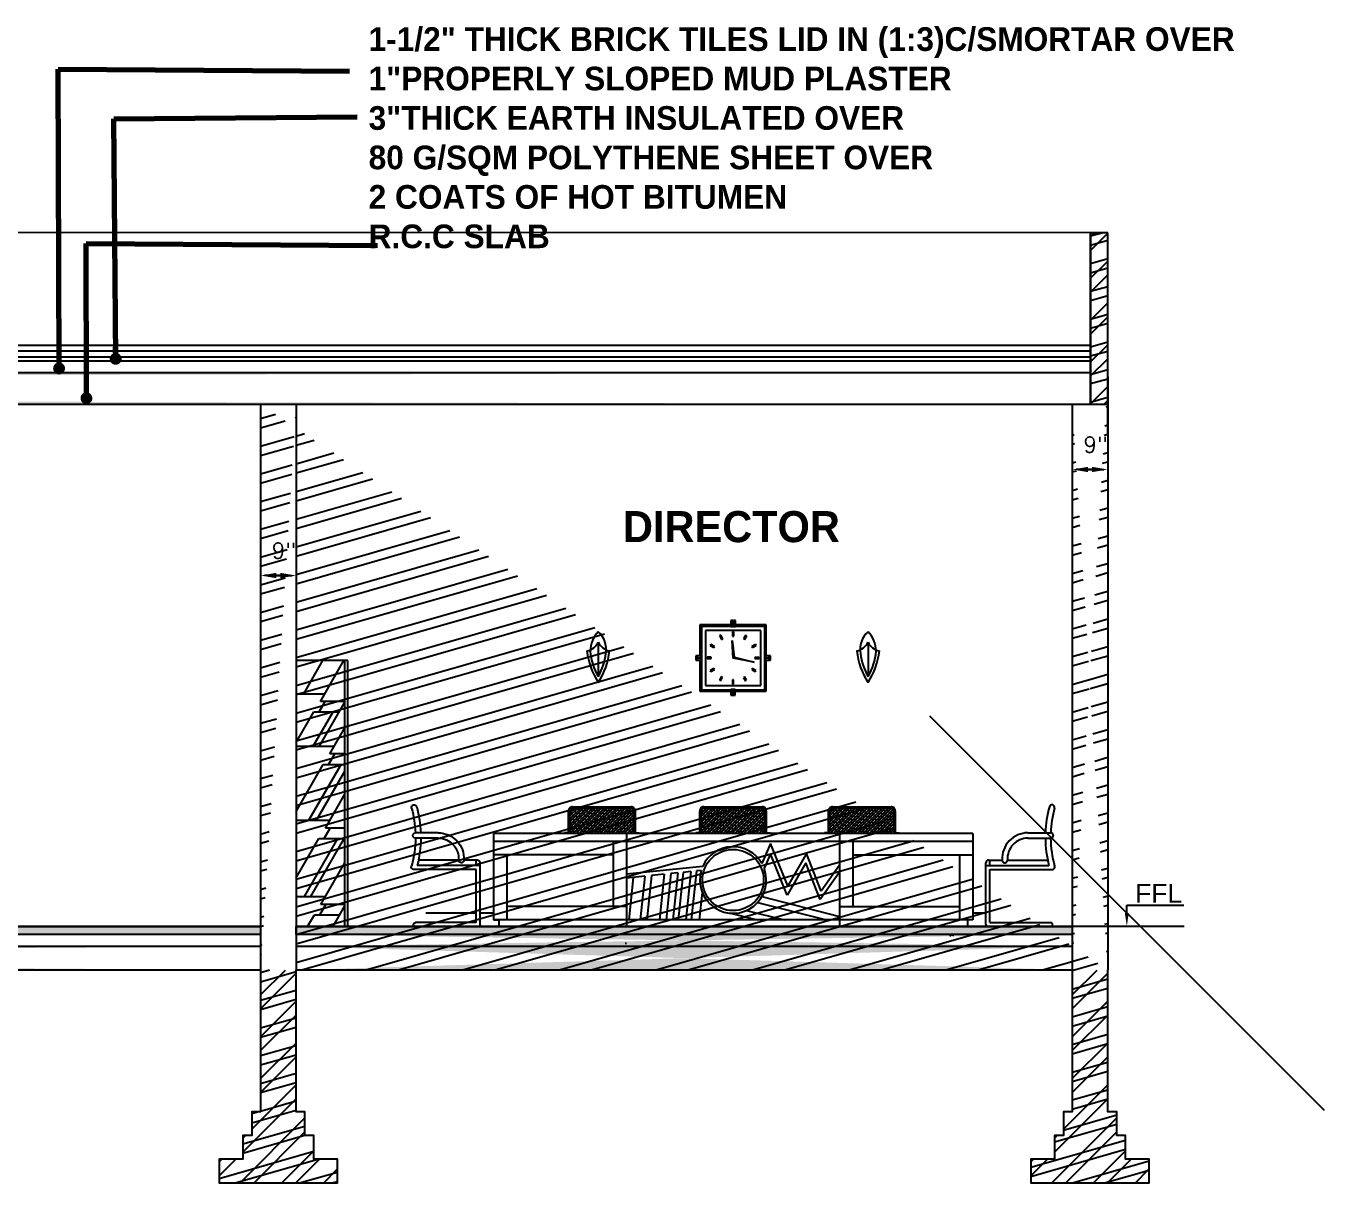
# Model space of a CAD drawing. Header units: inches. Extents: x 478327 to 492265, y -26791 to -22136.
# Drawn here: x 491935.8 to 492264.9, y -24386.9 to -24093.6 of the extents above; entities that cross this region are included whole.
import ezdxf

# ---------------------------------------------------------------- set-up
doc = ezdxf.new("R2010")
doc.units = ezdxf.units.IN
doc.header["$MEASUREMENT"] = 0
doc.header["$PDMODE"] = 34
doc.linetypes.add('HIDDEN2', pattern=[0.1875, 0.125, -0.0625])
for name, color, linetype in [('_columns', 2, 'Continuous'), ('C-DIM', 1, 'Continuous'), ('FITS', 3, 'Continuous'), ('Grass', 90, 'Continuous'), ('HOLE', 2, 'HIDDEN2'), ('I-COLS-PATT', 253, 'Continuous'), ('I-FURN', 1, 'Continuous'), ('I-WALL-FULL', 5, 'Continuous'), ('I-WALL-IN', 3, 'Continuous'), ('家具', 4, 'Continuous')]:
    doc.layers.add(name, color=color, linetype=linetype)
doc.layers.add('I-ANNO-TEXT', color=7, linetype='Continuous', lineweight=18)
doc.styles.add('ARIAL', font='arial.ttf', dxfattribs={"height": 25})
doc.styles.add('ARIAL-N', font='ARIALN.TTF')
doc.styles.add('MICRO', font='')
doc.styles.add('ROMANS', font='romans')
doc.styles.get("Standard").update_dxf_attribs({"font": ''})
doc.styles.get('MICRO').set_extended_font_data('MicrogrammaSSi', bold=True)
doc.styles.get('Standard').set_extended_font_data('MicrogrammaSSi', bold=True)
doc.dimstyles.new('DIM 1-100', dxfattribs={"dimtxt": 200, "dimasz": 100, "dimexe": 0.1, "dimexo": 0.4, "dimgap": 100, "dimtad": 0, "dimdec": 0, "dimzin": 0, "dimdsep": 46, "dimtxsty": 'ROMANS', "dimblk": 'TICK', "dimcen": 0.09, "dimse1": 1, "dimse2": 1, "dimclrd": 2, "dimclre": 2, "dimclrt": 1, "dimazin": 0, "dimtfac": 1, "dimtdec": 0, "dimtofl": 0, "dimtmove": 0, "dimatfit": 3, "dimldrblk": 'OBLIQUE', "dimfxl": 0.1, "dimtolj": 1, "dimtzin": 0, "dimarcsym": 0})
doc.dimstyles.get("Standard").update_dxf_attribs({"dimtxt": 0.18, "dimasz": 0.18, "dimexe": 0.18, "dimexo": 0.0625, "dimgap": 0.09, "dimtad": 0, "dimtih": 1, "dimtoh": 1, "dimdec": 4, "dimzin": 0, "dimdsep": 46, "dimtxsty": 'Standard', "dimcen": 0.09, "dimadec": 0, "dimazin": 0, "dimtfac": 1, "dimtdec": 4, "dimtofl": 0, "dimtmove": 0, "dimatfit": 3, "dimfxl": 1, "dimtolj": 1, "dimtzin": 0, "dimarcsym": 0})
pattern_1 = [(155, (4425.09, 100.71), (-11.127375, 63.106481), [6.675, -73.425]), (100, (4425.09, 100.71), (-61.4678785, -29.254758), [5.34, -58.74]), (205.451444, (4424.165, 105.97), (-72.595253, 33.851723), [5.672877, -62.401648]), (151.1842, (4407.9, 96.1), (-10.35453, 95.56068), [10.0125, -110.1375]), (201.635635, (4407.04, 104.065), (-105.272282, 57.911736), [8.50932, -93.602525]), (96.184164, (4407.9, 96.1), (-105.272282, 57.911736), [8.01, -88.11]), (126, (4409.894, 105.85), (20.8624074, 60.5888303), [6.675, -73.425]), (71, (4409.894, 105.85), (-67.944006, 4.213431), [5.34, -58.74]), (176.451445, (4411.63, 110.9), (-47.0815984, 64.802261), [5.672877, -62.401648]), (142.5, (4425.092, 100.708), (-28.8981196, -6.6228238), [0, -58.028, 0, -59.63, 0, -58.9625]), (112.5, (4425.092, 100.708), (-39.966328, 13.5301714), [0, -33.998, 0, -56.693, 0, -22.4725]), (72.5, (4430.23, 81.537), (-10.3575601, 46.4108752), [0, -22.25, 0, -69.42, 0, -92.115]), (62.5, (4432.533, 72.94), (-22.039397, 47.82909), [0, -28.925, 0, -46.102, 0, -65.415])]
pattern_2 = [(105, (4425.0924, 100.7082), (-2.725057339, 1.573312588), [2.225, -2.225]), (105, (4424.2864, 100.4923), (-2.725057339, 1.573312588), [2.225, -2.225]), (105, (4423.4805, 100.2763), (-2.725057339, 1.573312588), [2.225, -2.225]), (195, (4423.1399, 100.473), (-1.573312588, -2.725057339), [2.225, -2.225]), (195, (4422.924, 101.279), (-1.573312588, -2.725057339), [2.225, -2.225]), (195, (4422.708, 102.0849), (-1.573312588, -2.725057339), [2.225, -2.225])]

# ---------------------------------------------------------------- blocks, each defined once
blk = doc.blocks.new('meting room chir')
for p, q in [((15636.57, 7081.2), (15653.72, 7081.2)), ((15636.57, 7077.2), (15653.67, 7077.2)), ((15607.08, 7060.76), (15617.25, 7060.76)), ((15607.08, 7060.76), (15617.25, 7060.76)), ((15608.08, 7056.76), (15608.08, 7060.76)), ((15621.26, 7060.76), (15642.89, 7060.76)), ((15621.26, 7060.76), (15651.41, 7060.76)), ((15605.08, 7012.26), (15605.08, 7058.76)), ((15605.08, 7056.76), (15652.32, 7056.76)), ((15608.08, 7013.76), (15608.08, 7053.76)), ((15608.08, 7053.76), (15655.08, 7053.76)), ((15608.08, 7013.76), (15653.58, 7013.76)), ((15606.58, 7010.76), (15653.58, 7010.76))]:
    blk.add_line(p, q)
for centre, radius, start, end in [((15735.78, 7078.01), 86.12, 164.68334, 177.87774), ((15654.65, 7100.24), 2, 344.68334, 164.68334), ((15735.78, 7078.01), 82.12, 164.68334, 177.77482), ((15636.57, 7061.85), 19.35, 90, 183.22175), ((15653.67, 7079.2), 2, 269.86789, 90), ((15636.57, 7061.85), 15.35, 90, 184.06323), ((15735.78, 7078.01), 86.12, 180.53932, 194.28449), ((15735.78, 7078.01), 82.12, 180.56558, 195.31666), ((15607.08, 7058.76), 2, 90, 180), ((15619.26, 7060.76), 2.01, 180, 7.18791), ((15654.96, 7055.55), 1.79, 273.82194, 25.37661), ((15606.58, 7012.26), 1.5, 180, 270), ((15653.58, 7012.26), 1.5, 270, 90)]:
    blk.add_arc(centre, radius, start, end)
blk = doc.blocks.new('A$C490A5317')
at = {"color": 3}
for p, q in [((34, 588), (292, 588)), ((34, 330), (34, 588)), ((47, 575), (34, 588)), ((47, 575), (292, 575)), ((47, 330), (47, 575)), ((80, 542), (542, 542)), ((80, 81), (80, 542)), ((292, 623), (309, 623)), ((292, 573), (292, 623)), ((292, 612), (309, 612)), ((292, 584), (309, 584)), ((309, 573), (292, 573)), ((309, 623), (309, 573)), ((309, 588), (313, 588)), ((309, 575), (313, 575)), ((313, 623), (330, 623)), ((313, 573), (313, 623)), ((313, 612), (330, 612)), ((313, 584), (330, 584)), ((330, 573), (313, 573)), ((330, 623), (330, 573)), ((330, 588), (589, 588)), ((330, 575), (576, 575)), ((542, 542), (542, 81)), ((576, 575), (589, 588)), ((576, 575), (576, 330)), ((589, 588), (589, 330)), ((198, 497), (206, 502)), ((215, 467), (198, 497)), ((206, 502), (224, 472)), ((224, 472), (215, 467)), ((320, 458), (303, 319)), ((306, 494), (306, 529)), ((306, 529), (316, 529)), ((316, 494), (306, 494)), ((312, 310), (320, 458)), ((316, 529), (316, 494)), ((398, 472), (415, 503)), ((407, 467), (398, 472)), ((424, 498), (407, 467)), ((415, 503), (424, 498)), ((0, 330), (49, 330)), ((0, 313), (0, 330)), ((11, 313), (11, 330)), ((38, 313), (38, 330)), ((49, 330), (49, 313)), ((120, 415), (125, 424)), ((150, 398), (120, 415)), ((125, 424), (155, 407)), ((155, 407), (150, 398)), ((467, 407), (497, 425)), ((472, 399), (467, 407)), ((502, 416), (472, 399)), ((497, 425), (502, 416)), ((573, 314), (573, 330)), ((573, 330), (623, 330)), ((584, 330), (584, 314)), ((612, 330), (612, 314)), ((623, 330), (623, 314)), ((49, 313), (0, 313)), ((0, 309), (49, 309)), ((0, 292), (0, 309)), ((49, 292), (0, 292)), ((11, 292), (11, 309)), ((34, 309), (34, 313)), ((34, 34), (34, 292)), ((38, 292), (38, 309)), ((47, 309), (47, 313)), ((47, 47), (47, 292)), ((49, 309), (49, 292)), ((94, 316), (129, 316)), ((94, 306), (94, 316)), ((129, 306), (94, 306)), ((121, 206), (151, 224)), ((129, 316), (129, 306)), ((303, 319), (136, 276)), ((136, 276), (312, 310)), ((151, 224), (156, 215)), ((312, 310), (303, 319)), ((467, 216), (472, 225)), ((472, 225), (503, 207)), ((494, 317), (529, 317)), ((494, 307), (494, 317)), ((529, 307), (494, 307)), ((529, 317), (529, 307)), ((623, 314), (573, 314)), ((573, 293), (573, 310)), ((573, 310), (623, 310)), ((623, 293), (573, 293)), ((576, 314), (576, 310)), ((576, 293), (576, 47)), ((584, 310), (584, 293)), ((589, 314), (589, 310)), ((589, 293), (589, 34)), ((612, 310), (612, 293)), ((623, 310), (623, 293)), ((126, 198), (121, 206)), ((156, 215), (126, 198)), ((199, 125), (216, 155)), ((207, 120), (199, 125)), ((225, 150), (207, 120)), ((216, 155), (225, 150)), ((307, 129), (317, 129)), ((307, 94), (307, 129)), ((317, 129), (317, 94)), ((399, 151), (407, 156)), ((416, 121), (399, 151)), ((407, 156), (425, 126)), ((425, 126), (416, 121)), ((498, 199), (467, 216)), ((503, 207), (498, 199)), ((47, 47), (34, 34)), ((293, 34), (34, 34)), ((293, 47), (47, 47)), ((542, 81), (80, 81)), ((293, 49), (310, 49)), ((293, 0), (293, 49)), ((310, 38), (293, 38)), ((310, 11), (293, 11)), ((317, 94), (307, 94)), ((310, 49), (310, 0)), ((314, 47), (310, 47)), ((314, 34), (310, 34)), ((314, 49), (330, 49)), ((314, 0), (314, 49)), ((330, 38), (314, 38)), ((330, 11), (314, 11)), ((330, 49), (330, 0)), ((576, 47), (330, 47)), ((589, 34), (330, 34)), ((576, 47), (589, 34)), ((310, 0), (293, 0)), ((330, 0), (314, 0))]:
    blk.add_line(p, q, dxfattribs=at)
blk = doc.blocks.new('_Oblique')
at = {"color": 0, "linetype": 'ByBlock', "lineweight": -2}
blk.add_line((-0.5, -0.5), (0.5, 0.5), dxfattribs=at)
blk = doc.blocks.new('TICK')
for p, q in [((0, 1), (0, -1)), ((0.7071, 0.7071), (-0.7071, -0.7071)), ((1, 0), (-1, 0))]:
    blk.add_line(p, q)
blk = doc.blocks.new('*D276')
at = {"layer": 'Defpoints', "color": 0, "transparency": 16777216}
for p in [(492201.09, -24200.91), (492210.09, -24200.91), (492210.09, -24205.99)]:
    blk.add_point(p, dxfattribs=at)
at = {"layer": 'I-WALL-FULL', "color": 2, "lineweight": -2, "transparency": 16777216}
for p, q in [((492206.09, -24205.99), (492202.09, -24205.99)), ((492205.09, -24205.99), (492209.09, -24205.99))]:
    blk.add_line(p, q, dxfattribs=at)
at = {"layer": 'I-WALL-FULL', "color": 2, "transparency": 16777216}
for points in [[(492205.09, -24205.33), (492205.09, -24206.66), (492201.09, -24205.99)], [(492206.09, -24205.33), (492206.09, -24206.66), (492210.09, -24205.99)]]:
    blk.add_solid(points, dxfattribs=at)
at = {"layer": 'I-WALL-FULL', "color": 1, "transparency": 16777216, "insert": (492207.01, -24199.68), "char_height": 4, "attachment_point": 5, "style": 'ROMANS'}
blk.add_mtext('\\A1;9"', dxfattribs=at)
blk = doc.blocks.new('*D277')
at = {"layer": 'Defpoints', "color": 0, "transparency": 16777216}
for p in [(491995.31, -24227.79), (492004.31, -24227.79), (492004.31, -24232.87)]:
    blk.add_point(p, dxfattribs=at)
at = {"layer": 'I-WALL-FULL', "color": 2, "lineweight": -2, "transparency": 16777216}
for p, q in [((492000.31, -24232.87), (491996.31, -24232.87)), ((491999.31, -24232.87), (492003.31, -24232.87))]:
    blk.add_line(p, q, dxfattribs=at)
at = {"layer": 'I-WALL-FULL', "color": 2, "transparency": 16777216}
for points in [[(491999.31, -24232.2), (491999.31, -24233.54), (491995.31, -24232.87)], [(492000.31, -24232.2), (492000.31, -24233.54), (492004.31, -24232.87)]]:
    blk.add_solid(points, dxfattribs=at)
at = {"layer": 'I-WALL-FULL', "color": 1, "transparency": 16777216, "insert": (492001.23, -24226.56), "char_height": 4, "attachment_point": 5, "style": 'ROMANS'}
blk.add_mtext('\\A1;9"', dxfattribs=at)

msp = doc.modelspace()

# ---------------------------------------------------------------- hatches: boundary and pattern name
at = {"true_color": 0xffffff, "transparency": 33554505}
h = msp.add_hatch(dxfattribs=at)
h.set_pattern_fill('ANSI32', scale=18, angle=151)
h.set_pattern_definition([(196, (4425.0924, 100.708), (1.86055215, -6.48851645), []), (196, (4422.3093, 102.251), (1.86055215, -6.48851645), [])])
h.paths.add_polyline_path([(492210.091, -24145.966), (492205.725, -24145.966), (492205.725, -24189.438), (492210.091, -24189.438)])
edge = h.paths.add_edge_path()
edge.add_line((492201.091, -24189.438), (492201.091, -24332.87))
edge.add_line((492210.091, -24182.459), (492210.091, -24332.87))
edge.add_line((491995.308, -24189.438), (491995.308, -24332.87))
edge.add_line((492004.308, -24189.438), (492004.308, -24332.87))
edge.add_line((491995.308, -24332.856), (491995.308, -24350.856))
edge.add_line((491995.308, -24350.856), (491995.308, -24368.856))
edge.add_line((491995.308, -24368.856), (491993.058, -24368.856))
edge.add_line((491993.058, -24368.856), (491993.058, -24374.856))
edge.add_line((491993.058, -24374.856), (491990.808, -24374.856))
edge.add_line((491990.808, -24374.856), (491990.808, -24380.856))
edge.add_line((491990.808, -24380.856), (491984.808, -24380.856))
edge.add_line((491984.808, -24380.856), (491984.808, -24386.856))
edge.add_line((491984.808, -24386.856), (492014.808, -24386.856))
edge.add_line((492014.808, -24386.856), (492014.808, -24380.856))
edge.add_line((492014.808, -24380.856), (492008.808, -24380.856))
edge.add_line((492008.808, -24380.856), (492008.808, -24374.856))
edge.add_line((492008.808, -24374.856), (492006.558, -24374.856))
edge.add_line((492006.558, -24374.856), (492006.558, -24368.856))
edge.add_line((492006.558, -24368.856), (492004.308, -24368.856))
edge.add_line((492004.308, -24368.856), (492004.308, -24332.856))
edge.add_line((492201.091, -24332.856), (492201.091, -24350.856))
edge.add_line((492201.091, -24350.856), (492201.091, -24368.856))
edge.add_line((492201.091, -24368.856), (492198.841, -24368.856))
edge.add_line((492198.841, -24368.856), (492198.841, -24374.856))
edge.add_line((492198.841, -24374.856), (492196.591, -24374.856))
edge.add_line((492196.591, -24374.856), (492196.591, -24380.856))
edge.add_line((492196.591, -24380.856), (492190.591, -24380.856))
edge.add_line((492190.591, -24380.856), (492190.591, -24386.856))
edge.add_line((492190.591, -24386.856), (492220.591, -24386.856))
edge.add_line((492220.591, -24386.856), (492220.591, -24380.856))
edge.add_line((492220.591, -24380.856), (492214.591, -24380.856))
edge.add_line((492214.591, -24380.856), (492214.591, -24374.856))
edge.add_line((492214.591, -24374.856), (492212.341, -24374.856))
edge.add_line((492212.341, -24374.856), (492212.341, -24368.856))
edge.add_line((492212.341, -24368.856), (492210.091, -24368.856))
edge.add_line((492210.091, -24368.856), (492210.091, -24332.856))
h = msp.add_hatch()
h.set_pattern_fill('ANSI38', color=0, scale=0.16875, style=0)
h.set_pattern_definition([(45, (486412.5203, -26704.4314), (-0.378854555, 0.378854555), []), (135, (486412.5203, -26704.4314), (-1.136563665, 0.378854555), [1.33945312, -0.80367187])])
edge = h.paths.add_edge_path()
edge.add_line((492089.912, -24298.245), (492073.712, -24298.245))
edge.add_line((492073.712, -24298.245), (492073.712, -24292.508))
edge.add_arc((492074.387, -24292.508), 0.675, 450.40161, 540, ccw=False)
edge.add_line((492074.382, -24291.833), (492089.242, -24291.833))
edge.add_arc((492089.237, -24292.508), 0.675, 360, 449.59839, ccw=False)
edge.add_line((492089.912, -24292.508), (492089.912, -24298.245))
h = msp.add_hatch()
h.set_pattern_fill('ANSI38', color=0, scale=0.16875, style=0)
h.set_pattern_definition([(45, (486379.25265, -26704.4314), (-0.378854555, 0.378854555), []), (135, (486379.25265, -26704.4314), (-1.136563665, 0.378854555), [1.33945312, -0.80367187])])
edge = h.paths.add_edge_path()
edge.add_line((492123.179, -24298.245), (492106.979, -24298.245))
edge.add_line((492106.979, -24298.245), (492106.979, -24292.508))
edge.add_arc((492107.654, -24292.508), 0.675, 450.40161, 540, ccw=False)
edge.add_line((492107.65, -24291.833), (492122.509, -24291.833))
edge.add_arc((492122.504, -24292.508), 0.675, 360, 449.59839, ccw=False)
edge.add_line((492123.179, -24292.508), (492123.179, -24298.245))
h = msp.add_hatch()
h.set_pattern_fill('ANSI38', color=0, scale=0.16875, style=0)
h.set_pattern_definition([(45, (486346.5837, -26704.4314), (-0.378854555, 0.378854555), []), (135, (486346.5837, -26704.4314), (-1.136563665, 0.378854555), [1.33945312, -0.80367187])])
edge = h.paths.add_edge_path()
edge.add_line((492155.848, -24298.245), (492139.648, -24298.245))
edge.add_line((492139.648, -24298.245), (492139.648, -24292.508))
edge.add_arc((492140.323, -24292.508), 0.675, 450.40161, 540, ccw=False)
edge.add_line((492140.319, -24291.833), (492155.178, -24291.833))
edge.add_arc((492155.173, -24292.508), 0.675, 360, 449.59839, ccw=False)
edge.add_line((492155.848, -24292.508), (492155.848, -24298.245))
h = msp.add_hatch(dxfattribs=at)
h.set_pattern_fill('AR-CONC', scale=0.1)
h.set_pattern_definition([(50, (4425.0924, 100.7082), (0.7172601826, -0.062752135), [0.075, -0.825]), (355, (4425.0924, 100.7082), (-0.1387513336, 0.7521921337), [0.06, -0.66]), (100.45144446, (4425.15214, 100.703), (0.5785088467, 0.689439991), [0.063740192, -0.701142112]), (46.1842, (4425.0924, 100.9082), (1.0672413307, -0.1655192808), [0.1125, -1.2375]), (96.6356355, (4425.1813, 100.8944), (0.9346619457, 0.9741186008), [0.095610342, -1.05171376]), (351.184164, (4425.0924, 100.9082), (0.934661945, 0.9741186003), [0.09, -0.990000001]), (21, (4425.1924, 100.8582), (0.5969070521, -0.4026188907), [0.075, -0.825]), (326, (4425.1924, 100.8582), (0.2433153319, 0.725150045), [0.06, -0.66]), (71.45144474, (4425.2421, 100.8247), (0.8402223767, 0.3225311528), [0.06374019, -0.701142112]), (37.5, (4425.09237, 100.70822), (0.01215985532, 0.33289385383), [0, -0.652, 0, -0.67, 0, -0.6625]), (7.5, (4425.09237, 100.70822), (0.26306953744, 0.39441171188), [0, -0.382, 0, -0.637, 0, -0.2525]), (327.5, (4424.86937, 100.70822), (0.53382243617, -0.02255487173), [0, -0.25, 0, -0.78, 0, -1.035]), (317.5, (4424.76937, 100.70822), (0.58318616934, 0.10010498233), [0, -0.325, 0, -0.518, 0, -0.735])])
h.paths.add_polyline_path([(489288.993, -24321.87), (489044.008, -24321.87), (489044.008, -24323.87), (489288.993, -24323.87)])
h.paths.add_polyline_path([(489426.508, -24321.87), (489297.993, -24321.87), (489297.993, -24323.87), (489426.508, -24323.87)])
h.paths.add_polyline_path([(490007.232, -24321.87), (489435.508, -24321.87), (489435.508, -24323.87), (490007.232, -24323.87)])
h.paths.add_polyline_path([(490367.232, -24321.87), (490016.232, -24321.87), (490016.232, -24323.87), (490367.232, -24323.87)])
h.paths.add_polyline_path([(490947.956, -24321.87), (490376.232, -24321.87), (490376.232, -24323.87), (490947.956, -24323.87)])
h.paths.add_polyline_path([(491085.022, -24321.87), (490956.956, -24321.87), (490956.956, -24323.87), (491085.022, -24323.87)])
h.paths.add_polyline_path([(491995.308, -24321.87), (491094.022, -24321.87), (491094.022, -24323.87), (491995.308, -24323.87)])
h.paths.add_polyline_path([(492201.091, -24321.87), (492004.308, -24321.87), (492004.308, -24323.87), (492201.091, -24323.87)])
at = {"layer": 'Defpoints', "true_color": 0xffffff, "transparency": 33554669}
h = msp.add_hatch(dxfattribs=at)
h.set_pattern_fill('BRICK', scale=0.95, angle=212)
h.set_pattern_definition([(212, (4425.09237, 59.1406), (0.12585582526, -0.20141142284), []), (302, (4425.09237, 59.1406), (0.40282284567, 0.2517116505), [0.2375, -0.2375]), (302, (4424.89096, 59.01473), (0.40282284567, 0.2517116505), [-0.2375, 0.2375])])
edge = h.paths.add_edge_path()
edge.add_line((488699.054, -24174.438), (492205.725, -24174.438))
edge.add_line((488703.421, -24175.938), (492205.725, -24175.938))
at = {"layer": 'Defpoints', "true_color": 0xffffff, "transparency": 33554521}
h = msp.add_hatch(dxfattribs=at)
h.set_pattern_fill('AR-SAND', scale=0.091, angle=268)
h.set_pattern_definition([(305.5, (4425.09237, 100.70822), (0.175434207724, -0.00039040779), [0, -0.13832, 0, -0.1547, 0, -0.147875]), (275.5, (4425.09237, 100.70822), (0.25103829422, -0.1699142975), [0, -0.07462, 0, -0.12467, 0, -0.047775]), (235.5, (4425.09628, 100.82009), (-0.009375400347, -0.2832322501), [0, -0.0455, 0, -0.1638, 0, -0.21385]), (225.5, (4425.09628, 100.82009), (0.07027280289, -0.2761782468), [0, -0.02275, 0, -0.10738, 0, -0.12285])])
edge = h.paths.add_edge_path()
edge.add_line((488703.421, -24175.938), (492205.725, -24175.938))
edge.add_line((488703.421, -24177.438), (492205.725, -24177.438))
at = {"layer": 'Defpoints', "true_color": 0xffffff, "transparency": 33554457}
h = msp.add_hatch(dxfattribs=at)
h.set_pattern_fill('AR-SAND', scale=20, angle=1)
h.set_pattern_definition([(38.5, (4425.092, 59.14), (-1.9322295, 38.5086184), [0, -30.4, 0, -34, 0, -32.5]), (8.5, (4425.09, 59.14), (34.4050784, 57.052062), [0, -16.4, 0, -27.4, 0, -10.5]), (328.5, (4400.496, 58.71), (62.271376, 1.2001492), [0, -10, 0, -36, 0, -47]), (318.5, (4400.496, 58.71), (59.807024, 18.6001207), [0, -5, 0, -23.6, 0, -27])])
edge = h.paths.add_edge_path()
edge.add_line((488703.421, -24175.938), (492205.725, -24175.938))
edge.add_line((488703.421, -24177.438), (492205.725, -24177.438))
at = {"layer": 'Defpoints', "true_color": 0xffffff, "transparency": 33554669}
h = msp.add_hatch(dxfattribs=at)
h.set_pattern_fill('INSUL', scale=0.95, angle=212)
h.set_pattern_definition([(212, (4425.09237, 59.1406), (0.18878373788, -0.30211713426), []), (212, (4425.1553, 59.0399), (0.18878373788, -0.30211713426), [0.11875, -0.11875]), (212, (4425.21823, 58.93918), (0.18878373788, -0.30211713426), [0.11875, -0.11875])])
edge = h.paths.add_edge_path()
edge.add_line((488703.421, -24175.938), (492205.725, -24175.938))
edge.add_line((488703.421, -24177.438), (492205.725, -24177.438))
at = {"layer": 'Defpoints', "true_color": 0xffffff, "transparency": 33554521}
h = msp.add_hatch(dxfattribs=at)
h.set_pattern_fill('AR-CONC', scale=0.072, angle=268)
h.set_pattern_definition([(318, (4425.09237, 59.1406), (-0.06317706777, -0.514535925), [0.054, -0.594]), (263, (4425.09237, 59.1406), (0.5447349146, 0.0809392919), [0.0432, -0.4752]), (8.45144446, (4425.0871, 59.0977), (0.4815578413, -0.4335966313), [0.04589293824, -0.50482232064]), (314.1842, (4425.2363, 59.13556), (-0.1459185381, -0.7637865527), [0.081, -0.891]), (4.63563549, (4425.2241, 59.0719), (0.677452293, -0.6970239531), [0.0688394462, -0.7572339072]), (259.18416399, (4425.2363, 59.1356), (0.6774522927, -0.6970239527), [0.0648, -0.7128000007]), (289, (4425.1978, 59.06486), (-0.3047078749, -0.4193944098), [0.054, -0.594]), (234, (4425.1978, 59.06486), (0.51567603884, -0.19330162733), [0.0432, -0.4752]), (339.45144474, (4425.1724, 59.0299), (0.210968163, -0.6126960318), [0.0458929368, -0.50482232064]), (305.5, (4425.09237, 59.14059), (0.23923201756, -0.01711459859), [0, -0.46944, 0, -0.4824, 0, -0.477]), (275.5, (4425.09237, 59.1406), (0.27719312578, -0.19920531803), [0, -0.27504, 0, -0.45864, 0, -0.1818]), (235.5, (4425.09798, 59.30105), (-0.02964331171, -0.38355126645), [0, -0.18, 0, -0.5616, 0, -0.7452]), (225.5, (4425.1005, 59.373), (0.05737759005, -0.42215365554), [0, -0.234, 0, -0.37296, 0, -0.5292])])
edge = h.paths.add_edge_path()
edge.add_line((488703.421, -24177.438), (492205.725, -24177.438))
edge.add_line((488703.421, -24178.438), (492205.725, -24178.438))
at = {"layer": 'Defpoints', "true_color": 0xffffff, "transparency": 33554676}
h = msp.add_hatch(dxfattribs=at)
h.set_pattern_fill('AR-CONC', scale=2, angle=268)
h.set_pattern_definition([(318, (4425.092, 59.14), (-1.75491855, -14.29266458), [1.5, -16.5]), (263, (4425.092, 59.14), (15.1315254, 2.24831366), [1.2, -13.2]), (8.4514445, (4424.946, 57.95), (13.3766067, -12.04435087), [1.27480384, -14.02284224]), (314.1842, (4429.09, 59.001), (-4.0532927, -21.2162931), [2.25, -24.75]), (4.6356355, (4428.752, 57.233), (18.81811925, -19.3617765), [1.9122068, -21.0342752]), (259.184164, (4429.09, 59), (18.8181192, -19.3617765), [1.8, -19.8]), (289, (4428.021, 57.037), (-8.46410764, -11.64984472), [1.5, -16.5]), (234, (4428.021, 57.037), (14.3243344, -5.36948965), [1.2, -13.2]), (339.4514447, (4427.315, 56.066), (5.86022675, -17.0193342), [1.2748038, -14.02284224]), (305.5, (4425.0924, 59.1406), (6.64533382, -0.475405516), [0, -13.04, 0, -13.4, 0, -13.25]), (275.5, (4425.0924, 59.1406), (7.69980905, -5.53348106), [0, -7.64, 0, -12.74, 0, -5.05]), (235.5, (4425.248, 63.598), (-0.823425325, -10.654201846), [0, -5, 0, -15.6, 0, -20.7]), (225.5, (4425.318, 65.597), (1.59382195, -11.72649043), [0, -6.5, 0, -10.36, 0, -14.7])])
edge = h.paths.add_edge_path()
edge.add_line((488703.421, -24181.438), (492205.725, -24181.438))
edge.add_line((488699.054, -24189.438), (492210.091, -24189.438))
at = {"layer": 'Defpoints', "true_color": 0xffffff, "transparency": 33554521}
h = msp.add_hatch(dxfattribs=at)
h.set_pattern_fill('DOLMIT', scale=5, angle=268)
h.set_pattern_definition([(268, (4425.0924, 59.1406), (1.2492385338, -0.043624371), []), (313, (4425.0924, 59.1406), (2.585725805, 2.411228322), [1.767766953, -3.535533906])])
edge = h.paths.add_edge_path()
edge.add_line((488703.421, -24178.438), (492205.725, -24178.438))
edge.add_line((488703.421, -24181.438), (492205.725, -24181.438))
at = {"layer": 'I-WALL-FULL', "true_color": 0xffffff, "transparency": 33554574}
h = msp.add_hatch(dxfattribs=at)
h.set_pattern_fill('AR-CONC', scale=8.9, angle=105)
h.set_pattern_definition(pattern_1)
edge = h.paths.add_edge_path()
edge.add_line((491995.308, -24323.87), (491094.022, -24323.87))
edge.add_line((491995.308, -24326.87), (491094.022, -24326.87))
h = msp.add_hatch(dxfattribs=at)
h.set_pattern_fill('AR-CONC', scale=0.3, angle=105)
h.set_pattern_definition([(155, (4425.0924, 100.7082), (-0.375080063, 2.1271847466), [0.225, -2.475]), (100, (4425.0924, 100.7082), (-2.071950962, -0.986115439), [0.18, -1.98]), (205.45144446, (4425.0611, 100.8855), (-2.447031001, 1.141069307), [0.191220576, -2.103426336]), (151.1842, (4424.5128, 100.553), (-0.349029102, 3.221146519), [0.3375, -3.7125]), (201.6356355, (4424.4837, 100.8214), (-3.54850388, 1.952080998), [0.286831026, -3.15514128]), (96.184164, (4424.5128, 100.553), (-3.548503878, 1.952080997), [0.27, -2.970000003]), (126, (4424.58, 100.8815), (0.703227214, 2.042320123), [0.225, -2.475]), (71, (4424.58, 100.8815), (-2.290247395, 0.142025762), [0.18, -1.98]), (176.45144474, (4424.6387, 101.0517), (-1.5870201705, 2.184345866), [0.19122057, -2.103426336]), (142.5, (4425.0924, 100.7082), (-0.9740939189, -0.2232412532), [0, -1.956, 0, -2.01, 0, -1.9875]), (112.5, (4425.0924, 100.7082), (-1.3471795955, 0.456073193), [0, -1.146, 0, -1.911, 0, -0.7575]), (72.5, (4425.2655, 100.062), (-0.3491312402, 1.5644115243), [0, -0.75, 0, -2.34, 0, -3.105]), (62.5, (4425.3432, 99.7722), (-0.7429010257, 1.6122165197), [0, -0.975, 0, -1.554, 0, -2.205])])
edge = h.paths.add_edge_path()
edge.add_line((491995.308, -24323.87), (491094.022, -24323.87))
edge.add_line((491995.308, -24326.87), (491094.022, -24326.87))
at = {"layer": 'I-WALL-FULL', "true_color": 0xffffff, "transparency": 33554613}
h = msp.add_hatch(dxfattribs=at)
h.set_pattern_fill('AR-CONC', scale=8.9, angle=105)
h.set_pattern_definition(pattern_1)
edge = h.paths.add_edge_path()
edge.add_line((492201.091, -24323.87), (492004.308, -24323.87))
edge.add_line((492201.091, -24326.87), (492004.308, -24326.87))
at = {"layer": 'I-WALL-FULL', "true_color": 0xffffff, "transparency": 33554574}
h = msp.add_hatch(dxfattribs=at)
h.set_pattern_fill('AR-CONC', scale=0.35, angle=105)
h.set_pattern_definition([(155, (4425.0924, 100.7082), (-0.437593407, 2.481715538), [0.2625, -2.8875]), (100, (4425.0924, 100.7082), (-2.417276122, -1.150468012), [0.21, -2.31]), (205.45144446, (4425.056, 100.915), (-2.854869501, 1.331247525), [0.223090672, -2.453997392]), (151.1842, (4424.4162, 100.527), (-0.40720062, 3.758004272), [0.39375, -4.33125]), (201.6356355, (4424.3823, 100.8402), (-4.139921193, 2.277427831), [0.334636197, -3.68099816]), (96.184164, (4424.4162, 100.527), (-4.13992119, 2.27742783), [0.315, -3.465000004]), (126, (4424.4947, 100.9104), (0.82043175, 2.38270681), [0.2625, -2.8875]), (71, (4424.4947, 100.9104), (-2.671955294, 0.165696723), [0.21, -2.31]), (176.45144474, (4424.563, 101.109), (-1.851523532, 2.54840351), [0.223090665, -2.453997392]), (142.5, (4425.0924, 100.7082), (-1.1364429054, -0.2604481288), [0, -2.282, 0, -2.345, 0, -2.31875]), (112.5, (4425.0924, 100.7082), (-1.571709528, 0.532085392), [0, -1.337, 0, -2.2295, 0, -0.88375]), (72.5, (4425.2944, 99.9543), (-0.4073197802, 1.8251467784), [0, -0.875, 0, -2.73, 0, -3.6225]), (62.5, (4425.385, 99.6162), (-0.8667178633, 1.880919273), [0, -1.1375, 0, -1.813, 0, -2.5725])])
edge = h.paths.add_edge_path()
edge.add_line((492201.091, -24323.87), (492004.308, -24323.87))
edge.add_line((492201.091, -24326.87), (492004.308, -24326.87))
at = {"layer": 'I-WALL-FULL', "true_color": 0xffffff, "transparency": 33554613}
h = msp.add_hatch(dxfattribs=at)
h.set_pattern_fill('EARTH', scale=8.9, angle=105)
h.set_pattern_definition(pattern_2)
edge = h.paths.add_edge_path()
edge.add_line((491995.308, -24326.87), (491094.022, -24326.87))
edge.add_line((491995.308, -24332.87), (491094.022, -24332.87))
at = {"layer": 'I-WALL-FULL', "true_color": 0xffffff, "transparency": 33554687}
h = msp.add_hatch(dxfattribs=at)
h.set_pattern_fill('EARTH', scale=8.9, angle=105)
h.set_pattern_definition(pattern_2)
h.paths.add_polyline_path([(492201.091, -24326.87), (492004.308, -24326.87)], flags=17)
edge = h.paths.add_edge_path()
edge.add_line((492201.091, -24332.87), (492004.308, -24332.87))
edge.add_line((492201.091, -24326.87), (492004.308, -24326.87))
at = {"layer": 'I-WALL-IN', "transparency": 33554505}
h = msp.add_hatch(dxfattribs=at)
h.set_pattern_fill('ANSI32', color=3, scale=20)
h.set_pattern_definition([(45, (7721.3465, 100.708), (-5.30330086, 5.30330086), []), (45, (7724.882, 100.708), (-5.30330086, 5.30330086), [])])
edge = h.paths.add_edge_path()
edge.add_line((491995.308, -24147.87), (491995.308, -24333.496))
edge = h.paths.add_edge_path()
edge.add_line((491995.308, -24332.87), (491995.308, -24350.87))
edge.add_line((491995.308, -24350.87), (491995.308, -24368.87))
edge.add_line((491995.308, -24368.87), (491993.058, -24368.87))
edge.add_line((491993.058, -24368.87), (491993.058, -24374.87))
edge.add_line((491993.058, -24374.87), (491990.808, -24374.87))
edge.add_line((491990.808, -24374.87), (491990.808, -24380.87))
edge.add_line((491990.808, -24380.87), (491984.808, -24380.87))
edge.add_line((491984.808, -24380.87), (491984.808, -24386.87))
edge.add_line((491984.808, -24386.87), (492014.808, -24386.87))
edge.add_line((492014.808, -24386.87), (492014.808, -24380.87))
edge.add_line((492014.808, -24380.87), (492008.808, -24380.87))
edge.add_line((492008.808, -24380.87), (492008.808, -24374.87))
edge.add_line((492008.808, -24374.87), (492006.558, -24374.87))
edge.add_line((492006.558, -24374.87), (492006.558, -24368.87))
edge.add_line((492006.558, -24368.87), (492004.308, -24368.87))
edge.add_line((492004.308, -24368.87), (492004.308, -24332.87))
h = msp.add_hatch(dxfattribs=at)
h.set_pattern_fill('ANSI32', color=3, scale=20)
h.set_pattern_definition([(45, (7927.129, 100.708), (-5.30330086, 5.30330086), []), (45, (7930.665, 100.708), (-5.30330086, 5.30330086), [])])
edge = h.paths.add_edge_path()
edge.add_line((492201.091, -24147.87), (492201.091, -24333.496))
edge = h.paths.add_edge_path()
edge.add_line((492201.091, -24332.87), (492201.091, -24350.87))
edge.add_line((492201.091, -24350.87), (492201.091, -24368.87))
edge.add_line((492201.091, -24368.87), (492198.841, -24368.87))
edge.add_line((492198.841, -24368.87), (492198.841, -24374.87))
edge.add_line((492198.841, -24374.87), (492196.591, -24374.87))
edge.add_line((492196.591, -24374.87), (492196.591, -24380.87))
edge.add_line((492196.591, -24380.87), (492190.591, -24380.87))
edge.add_line((492190.591, -24380.87), (492190.591, -24386.87))
edge.add_line((492190.591, -24386.87), (492220.591, -24386.87))
edge.add_line((492220.591, -24386.87), (492220.591, -24380.87))
edge.add_line((492220.591, -24380.87), (492214.591, -24380.87))
edge.add_line((492214.591, -24380.87), (492214.591, -24374.87))
edge.add_line((492214.591, -24374.87), (492212.341, -24374.87))
edge.add_line((492212.341, -24374.87), (492212.341, -24368.87))
edge.add_line((492212.341, -24368.87), (492210.091, -24368.87))
edge.add_line((492210.091, -24368.87), (492210.091, -24332.87))
h = msp.add_hatch(dxfattribs=at)
h.set_pattern_fill('ANSI32', color=3, scale=20)
h.set_pattern_definition([(45, (4774.069, 656.6524), (-5.30330086, 5.30330086), []), (45, (4777.605, 656.6524), (-5.30330086, 5.30330086), [])])
h.paths.add_polyline_path([(492210.091, -24145.966), (492205.725, -24145.966), (492205.725, -24189.438), (492210.091, -24189.438)])

# ---------------------------------------------------------------- linework, layer by layer
at = {"color": 0}
for p, q in [((488703.421, -24174.438, 6.921), (492205.725, -24174.438, 0.009)), ((488703.421, -24175.938, 6.939), (492205.725, -24175.938, -0.009)), ((488703.421, -24177.438, 6.939), (492205.725, -24177.438, -0.009)), ((488703.421, -24178.438, 6.939), (492205.725, -24178.438, -0.009)), ((488703.421, -24181.438, 6.939), (492205.725, -24181.438, -0.009)), ((488699.054, -24189.438, 6.948), (492210.091, -24189.438, -0.018)), ((492017.433, -24254.425, 2.721), (492004.308, -24254.425, 2.599)), ((492006.253, -24262.836), (492011.109, -24254.425)), ((492010.451, -24264.805), (492016.444, -24254.425)), ((492016.683, -24321.87), (492016.683, -24254.425, 2.721)), ((492017.433, -24321.87), (492017.433, -24254.425, 2.721)), ((492010.158, -24267.457), (492011.689, -24264.805)), ((492010.244, -24276.131), (492016.782, -24264.805)), ((492004.308, -24275.234), (492008.798, -24267.457)), ((492008.655, -24276.131), (492013.663, -24267.457)), ((492012.853, -24278.1), (492016.683, -24271.466)), ((492012.56, -24280.752), (492014.091, -24278.1)), ((492004.308, -24292.69), (492011.201, -24280.752)), ((492007.524, -24294.925), (492015.706, -24280.752)), ((492009.471, -24294.925), (492016.683, -24282.432)), ((492011.721, -24296.894), (492016.683, -24288.3)), ((492073.374, -24298.245), (492073.374, -24292.508)), ((492073.712, -24298.245), (492073.712, -24292.508)), ((492074.381, -24291.495), (492089.243, -24291.495)), ((492074.381, -24291.833), (492089.243, -24291.833)), ((492089.912, -24292.508), (492089.912, -24298.245)), ((492090.249, -24292.508), (492090.249, -24298.245)), ((492090.249, -24298.245), (492090.249, -24292.508)), ((492106.642, -24298.245), (492106.642, -24292.508)), ((492106.979, -24298.245), (492106.979, -24292.508)), ((492107.649, -24291.495), (492122.51, -24291.495)), ((492107.649, -24291.833), (492122.51, -24291.833)), ((492123.179, -24292.508), (492123.179, -24298.245)), ((492123.517, -24292.508), (492123.517, -24298.245)), ((492123.517, -24298.245), (492123.517, -24292.508)), ((492139.311, -24298.245), (492139.311, -24292.508)), ((492139.648, -24298.245), (492139.648, -24292.508)), ((492140.318, -24291.495), (492155.179, -24291.495)), ((492140.318, -24291.833), (492155.179, -24291.833)), ((492155.848, -24292.508), (492155.848, -24298.245)), ((492156.186, -24292.508), (492156.186, -24298.245)), ((492156.186, -24298.245), (492156.186, -24292.508)), ((492004.308, -24309.524), (492010.069, -24299.546)), ((492006.396, -24314.254, 2.599), (492014.887, -24299.546, 2.599)), ((492008.03, -24314.254), (492016.683, -24299.267)), ((492011.429, -24299.546), (492012.96, -24296.894)), ((492175.829, -24298.245, -2.339), (492054.329, -24298.245, -2.339)), ((492073.374, -24298.097), (492072.362, -24298.097)), ((492073.374, -24298.097), (492072.362, -24298.097)), ((492072.362, -24298.097), (492072.362, -24298.245)), ((492090.249, -24298.097), (492091.262, -24298.097)), ((492090.249, -24298.097), (492091.262, -24298.097)), ((492091.262, -24298.097), (492091.262, -24298.245)), ((492091.262, -24298.097), (492091.262, -24298.245)), ((492106.642, -24298.097), (492105.629, -24298.097)), ((492106.642, -24298.097), (492105.629, -24298.097)), ((492105.629, -24298.097), (492105.629, -24298.245)), ((492123.517, -24298.097), (492124.529, -24298.097)), ((492123.517, -24298.097), (492124.529, -24298.097)), ((492124.529, -24298.097), (492124.529, -24298.245)), ((492124.529, -24298.097), (492124.529, -24298.245)), ((492139.311, -24298.097), (492138.298, -24298.097)), ((492139.311, -24298.097), (492138.298, -24298.097)), ((492138.298, -24298.097), (492138.298, -24298.245)), ((492156.186, -24298.097), (492157.198, -24298.097)), ((492156.186, -24298.097), (492157.198, -24298.097)), ((492157.198, -24298.097), (492157.198, -24298.245)), ((492157.198, -24298.097), (492157.198, -24298.245)), ((492175.829, -24300.27, -2.339), (492054.329, -24300.27, -2.339)), ((492124.597, -24300.766, -2.339), (492122.388, -24305.843, -2.339)), ((492128.941, -24311.56, -2.339), (492124.597, -24300.766, -2.339)), ((492133.688, -24303.338, -2.339), (492128.941, -24311.56, -2.339)), ((492137.405, -24312.895, -2.339), (492133.688, -24303.338, -2.339)), ((492010.593, -24316.223, 2.599), (492016.683, -24305.675, 2.599)), ((492084.704, -24303.645, -2.339), (492054.329, -24303.645, -2.339)), ((492107.386, -24306.593, -2.339), (492088.079, -24308.54, -2.339)), ((492124.56, -24303.387, -2.339), (492122.965, -24307.056, -2.339)), ((492128.778, -24313.867, -2.339), (492124.56, -24303.387, -2.339)), ((492133.509, -24305.672, -2.339), (492128.778, -24313.867, -2.339)), ((492137.143, -24315.014, -2.339), (492133.509, -24305.672, -2.339)), ((492142.079, -24306.306, -2.339), (492137.405, -24312.895, -2.339)), ((492145.454, -24303.645, -2.339), (492175.829, -24303.645, -2.339)), ((492092.674, -24309.095, -2.339), (492088.079, -24309.558, -2.339)), ((492089.779, -24309.387, -2.339), (492088.636, -24320.183, -2.339)), ((492092.674, -24309.095, -2.339), (492091.499, -24320.183, -2.339)), ((492094.389, -24308.922, -2.339), (492093.196, -24320.183, -2.339)), ((492097.625, -24308.595, -2.339), (492094.389, -24308.922, -2.339)), ((492097.625, -24308.595, -2.339), (492096.397, -24320.183, -2.339)), ((492099.34, -24308.422, -2.339), (492098.094, -24320.183, -2.339)), ((492101.055, -24308.249, -2.339), (492099.34, -24308.422, -2.339)), ((492101.055, -24308.249, -2.339), (492099.791, -24320.183, -2.339)), ((492102.427, -24308.111, -2.339), (492101.149, -24320.183, -2.339)), ((492104.409, -24307.911, -2.339), (492102.427, -24308.111, -2.339)), ((492104.409, -24307.911, -2.339), (492103.109, -24320.183, -2.339)), ((492105.781, -24307.772, -2.339), (492104.467, -24320.183, -2.339)), ((492106.993, -24307.65, -2.339), (492105.781, -24307.772, -2.339)), ((492142.079, -24308.056, -2.339), (492137.143, -24315.014, -2.339)), ((492107.244, -24313.187, -2.339), (492106.503, -24320.183, -2.339)), ((492010.3, -24318.875, 2.599), (492011.831, -24316.223, 2.599)), ((492121.312, -24315.745, -2.339), (492138.792, -24320.183, -2.339)), ((492122.387, -24314.277, -2.339), (492142.079, -24319.277, -2.339)), ((492007.212, -24321.87, 2.599), (492008.941, -24318.875, 2.599)), ((492013.664, -24321.87, 2.599), (492016.683, -24316.642, 2.599)), ((492049.942, -24318.495, -2.339), (492037.223, -24318.495, -2.339)), ((492054.329, -24318.495, -2.339), (492050.954, -24318.495, -2.339)), ((492088.079, -24316.808, -2.339), (492057.704, -24316.808, -2.339)), ((492114.457, -24318.472, -2.339), (492121.194, -24320.183, -2.339)), ((492118.519, -24317.763, -2.339), (492128.051, -24320.183, -2.339)), ((492142.079, -24316.808, -2.339), (492172.454, -24316.808, -2.339)), ((492179.204, -24318.495, -2.339), (492175.829, -24318.495, -2.339)), ((492175.829, -24320.183, -2.339), (492054.329, -24320.183, -2.339)), ((492054.329, -24320.183, -2.339), (492055.679, -24320.183, -2.339)), ((492055.679, -24320.183, -2.339), (492055.679, -24321.87, -2.339)), ((492175.829, -24320.183, -2.339), (492174.479, -24320.183, -2.339)), ((492174.479, -24320.183, -2.339), (492174.479, -24321.87, -2.339))]:
    msp.add_line(p, q, dxfattribs=at)
for points in [[(492004.166, -24262.836), (492011.588, -24262.836)], [(492016.782, -24264.805), (492010.451, -24264.805)], [(492008.798, -24267.457), (492015.251, -24267.457)], [(492004.308, -24276.131), (492013.99, -24276.131)], [(492016.683, -24278.1), (492012.853, -24278.1)], [(492011.201, -24280.752), (492016.683, -24280.752)], [(492004.308, -24294.925), (492012.858, -24294.925)], [(492010.069, -24299.546), (492016.522, -24299.546)], [(492016.683, -24296.894), (492011.721, -24296.894)]]:
    msp.add_lwpolyline(points, dxfattribs=at)
at = {"color": 0, "elevation": 2.599}
for points in [[(492004.308, -24314.254), (492011.73, -24314.254)], [(492016.683, -24316.223), (492010.593, -24316.223)], [(492008.941, -24318.875), (492015.394, -24318.875)]]:
    msp.add_lwpolyline(points, dxfattribs=at)
for points in [[(491094.022, -24321.87), (491995.308, -24321.87), (491995.308, -24323.87), (491094.022, -24323.87)], [(492004.308, -24321.87), (492201.091, -24321.87), (492201.091, -24323.87), (492004.308, -24323.87)]]:
    msp.add_lwpolyline(points, close=True)
at = {"color": 0}
msp.add_circle((492115.079, -24310.058, -2.339), 7.763, dxfattribs=at)
for centre, radius, start, end in [((492074.387, -24292.508), 1.012, 89.67208, 180), ((492074.387, -24292.508), 0.675, 89.67208, 180), ((492089.237, -24292.508), 1.012, 0, 90.32792), ((492089.237, -24292.508), 0.675, 0, 90.32792), ((492107.654, -24292.508), 1.012, 89.67208, 180), ((492107.654, -24292.508), 0.675, 89.67208, 180), ((492122.504, -24292.508), 1.012, 0, 90.32792), ((492122.504, -24292.508), 0.675, 0, 90.32792), ((492140.323, -24292.508), 1.012, 89.67208, 180), ((492140.323, -24292.508), 0.675, 89.67208, 180), ((492155.173, -24292.508), 1.012, 0, 90.32792), ((492155.173, -24292.508), 0.675, 0, 90.32792), ((492115.079, -24310.058, -2.339), 8.438, 29.97406, 155.75015), ((492115.079, -24310.058, -2.339), 8.438, 163.41717, 20.84237)]:
    msp.add_arc(centre, radius, start, end, dxfattribs=at)
at = {"layer": '_columns', "elevation": -0.403}
for points in [[(491995.308, -24332.856), (491995.308, -24350.856), (491995.308, -24368.856), (491993.058, -24368.856), (491993.058, -24374.856), (491990.808, -24374.856), (491990.808, -24380.856), (491984.808, -24380.856), (491984.808, -24386.856), (492014.808, -24386.856), (492014.808, -24380.856), (492008.808, -24380.856), (492008.808, -24374.856), (492006.558, -24374.856), (492006.558, -24368.856), (492004.308, -24368.856), (492004.308, -24332.856)], [(492201.091, -24332.856), (492201.091, -24350.856), (492201.091, -24368.856), (492198.841, -24368.856), (492198.841, -24374.856), (492196.591, -24374.856), (492196.591, -24380.856), (492190.591, -24380.856), (492190.591, -24386.856), (492220.591, -24386.856), (492220.591, -24380.856), (492214.591, -24380.856), (492214.591, -24374.856), (492212.341, -24374.856), (492212.341, -24368.856), (492210.091, -24368.856), (492210.091, -24332.856)]]:
    msp.add_lwpolyline(points, dxfattribs=at)
at = {"layer": 'C-DIM', "color": 3}
msp.add_lwpolyline([(492214.908, -24321.799, 0, 1, 0), (492214.908, -24318.428, 1, 1, 0)], format="xyseb", dxfattribs=at)
at = {"layer": 'Grass'}
msp.add_line((492210.091, -24196.966, -0.018), (492210.091, -24145.966, -0.018), dxfattribs=at)
at = {"layer": 'HOLE', "color": 0}
msp.add_line((492017.433, -24321.87), (492016.683, -24321.87), dxfattribs=at)
at = {"layer": 'I-COLS-PATT'}
for points in [[(491995.308, -24321.87), (491094.022, -24321.87)], [(492229.43, -24321.87), (492004.308, -24321.87)], [(491995.308, -24323.87), (491094.022, -24323.87)], [(492201.091, -24323.87), (492004.308, -24323.87)], [(491995.308, -24326.87), (491094.022, -24326.87)], [(492201.091, -24326.87), (492004.308, -24326.87)], [(491995.308, -24332.87), (491094.022, -24332.87)], [(492201.091, -24332.87), (492004.308, -24332.87)]]:
    msp.add_lwpolyline(points, dxfattribs=at)
at = {"layer": 'I-FURN', "color": 0}
for p, q in [((492054.329, -24298.245), (492054.329, -24320.183)), ((492088.079, -24298.245), (492088.079, -24321.87)), ((492142.079, -24298.245), (492142.079, -24321.87)), ((492175.829, -24298.245), (492175.829, -24320.183)), ((492084.704, -24300.27), (492084.704, -24316.808)), ((492145.454, -24300.27), (492145.454, -24316.808)), ((492057.704, -24303.645), (492057.704, -24320.183)), ((492172.454, -24303.645), (492172.454, -24320.183))]:
    msp.add_line(p, q, dxfattribs=at)
at = {"layer": 'I-WALL-IN'}
for p, q in [((492205.725, -24145.966, 6.398), (488699.054, -24145.906, 6.879)), ((492205.725, -24189.459, 6.115), (492205.725, -24145.966, 6.115)), ((492210.091, -24182.459, 0.514), (492210.091, -24332.87, -0.403)), ((491995.308, -24189.438, 4.856), (491995.308, -24332.87, -0.403)), ((492004.308, -24189.438, 4.856), (492004.308, -24332.87, -0.403)), ((492201.091, -24189.438, 4.856), (492201.091, -24332.87, -0.403))]:
    msp.add_line(p, q, dxfattribs=at)
at = {"layer": 'I-WALL-IN', "elevation": 6.398}
msp.add_lwpolyline([(492210.091, -24145.966), (492205.725, -24145.966), (492205.725, -24189.438), (492210.091, -24189.438)], close=True, dxfattribs=at)
at = {"layer": '家具', "color": 0}
for p, q in [((492080.908, -24249.725, -2.339), (492080.908, -24258.488, -2.339)), ((492149.306, -24249.725, -2.339), (492149.306, -24258.488, -2.339))]:
    msp.add_line(p, q, dxfattribs=at)
for centre, radius, start, end in [((492086.11, -24252.16, -2.339), 7.242, 135.91847, 178.95024), ((492076.98, -24251.568, -2.339), 5.932, 349.86428, 48.53854), ((492153.234, -24251.568, -2.339), 5.932, 131.46146, 190.13572), ((492144.104, -24252.16, -2.339), 7.242, 1.04976, 44.08153), ((492077.323, -24248.099, -2.339), 3.937, 280.5919, 335.5955), ((492084.493, -24248.099, -2.339), 3.937, 204.4045, 259.40809), ((492145.721, -24248.099, -2.339), 3.937, 280.59191, 335.5955), ((492152.891, -24248.099, -2.339), 3.937, 204.4045, 259.4081), ((492096.111, -24250.039, -2.339), 18.167, 186.09616, 213.19142), ((492093.821, -24250.862, -2.339), 14.997, 184.45714, 210.56403), ((492065.705, -24250.039, -2.339), 18.167, 326.80858, 353.90384), ((492066.508, -24250.554, -2.339), 16.441, 331.14518, 352.80791), ((492164.509, -24250.039, -2.339), 18.167, 186.09616, 213.19142), ((492163.706, -24250.554, -2.339), 16.441, 187.19209, 208.85482), ((492134.103, -24250.039, -2.339), 18.167, 326.80858, 353.90384), ((492136.392, -24250.862, -2.339), 14.997, 329.43597, 355.54286)]:
    msp.add_arc(centre, radius, start, end, dxfattribs=at)

# ---------------------------------------------------------------- block references
at = {"color": 0}
for name, p, xscale, yscale, zscale in [('A$C490A5317', (492124.55, -24263.237), -0.03037499999882129, 0.03037499999882129, 0.03037499999882129), ('meting room chir', (497317.668, -26688.004), -0.3375, 0.3375, 0.3375), ('meting room chir', (486912.491, -26688.004), 0.3375, 0.3375, 0.3375)]:
    msp.add_blockref(name, p, dxfattribs=dict(at, xscale=xscale, yscale=yscale, zscale=zscale))

# ---------------------------------------------------------------- texts
at = {"layer": 'C-DIM', "color": 3, "style": 'ARIAL'}
msp.add_text('FFL', height=4.8, dxfattribs=at).set_placement((492217.004, -24315.841))
at = {"layer": 'FITS', "insert": (492022.689, -24093.884), "char_height": 6, "attachment_point": 1}
msp.add_mtext_dynamic_manual_height_columns('1-1/2" THICK BRICK TILES LID IN (1:3)C/SMORTAR OVER\\P1"PROPERLY SLOPED MUD PLASTER\\P3"THICK EARTH INSULATED OVER\\P80 G/SQM POLYTHENE SHEET OVER\\P2 COATS OF HOT BITUMEN\\PR.C.C SLAB', width=384.39706, gutter_width=1, heights=[0], dxfattribs=at)
at = {"layer": 'I-ANNO-TEXT', "insert": (492087.17, -24216.54, 6.93), "char_height": 7.875, "attachment_point": 1, "style": 'MICRO'}
msp.add_mtext_dynamic_manual_height_columns('DIRECTOR  ', width=7.40993, gutter_width=1.5, heights=[0], dxfattribs=at)

# ---------------------------------------------------------------- dimensions: what is measured, and where the dimension line sits
at = {"layer": 'I-WALL-FULL'}
for base, p1, p2, picture, middle in [((492210.091, -24205.993), (492201.091, -24200.915), (492210.091, -24200.915), '*D276', (492207.013, -24199.681)), ((492004.308, -24232.87, 3.263), (491995.308, -24227.792, 3.263), (492004.308, -24227.792, 3.263), '*D277', (492001.231, -24226.559, 3.263))]:
    dim = msp.add_linear_dim(base=base, p1=p1, p2=p2, angle=0, dimstyle='DIM 1-100', override={"dimtxt": 4, "dimasz": 4, "dimlunit": 4, "dimsah": 1, "dimtmove": 1, "dimfxl": 0.18}, dxfattribs=at)
    dim.commit()
    dim.dimension.update_dxf_attribs({"geometry": picture, "text_midpoint": middle, "dimtype": 161})

# ---------------------------------------------------------------- leaders
at = {"layer": 'C-DIM'}
for points in [[(491944.211, -24180.372), (491943.96, -24104.512), (492017.879, -24105.012)], [(491958.569, -24177.951), (491958.055, -24117.137), (492019.755, -24116.626)], [(491951.145, -24187.928), (491951.041, -24148.731), (492024.96, -24149.231)]]:
    msp.add_leader(points, dimstyle='Standard', override={"dimtxt": 0.6, "dimasz": 3, "dimgap": 0.1, "dimtad": 1, "dimtih": 0, "dimtoh": 0, "dimdec": 2, "dimtxsty": 'ARIAL-N', "dimclrd": 256, "dimclrt": 3, "dimadec": 3, "dimtdec": 2, "dimtix": 1, "dimldrblk": 'Dot', "dimfxl": 100, "dimlwd": 65533, "dimarcsym": 1}, dxfattribs=at)
at = {"layer": 'C-DIM', "color": 3}
msp.add_leader([(492214.908, -24318.428), (492214.908, -24316.451), (492229.328, -24316.451)], dimstyle='DIM 1-100', override={"dimgap": 100, "dimtad": 0, "dimlunit": 4, "dimfxl": 0.18}, dxfattribs=at)

doc.saveas('drawing.dxf')
